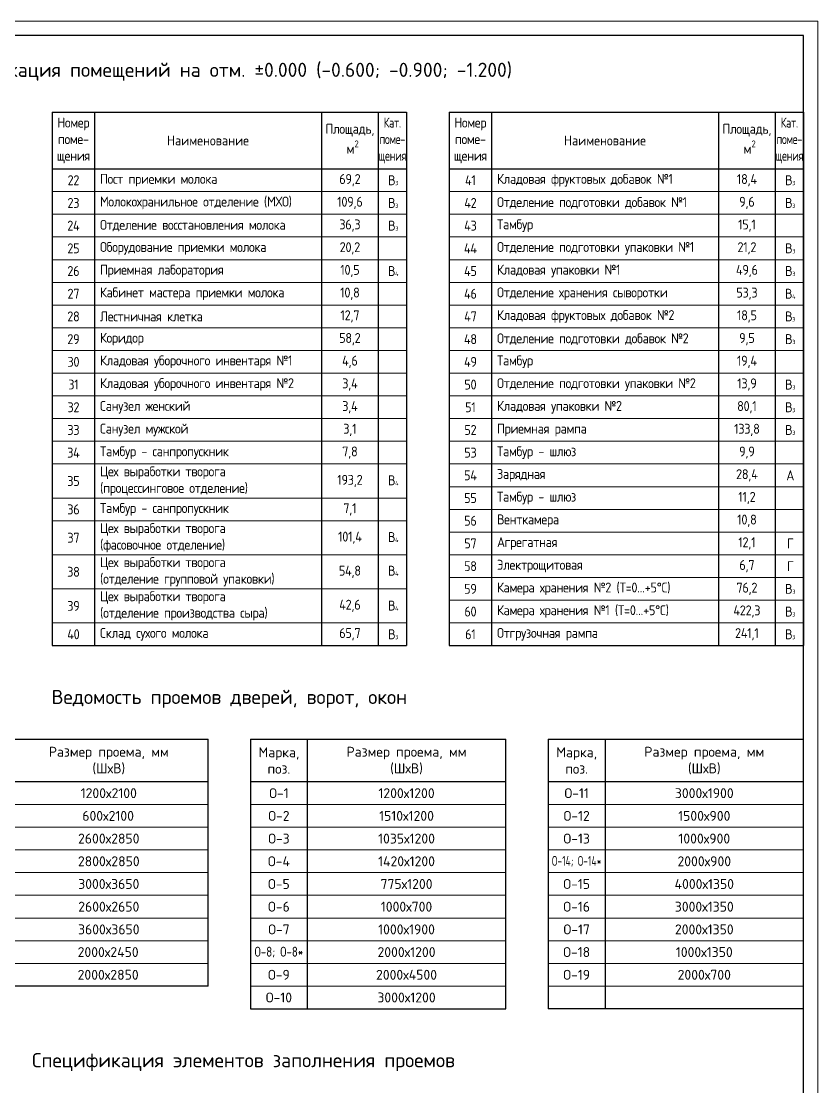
# Model space of a CAD drawing. Extents: x -965262 to 1142518, y -357520 to 71675.
# Drawn here: x -770448 to -742362, y -193532 to -155988 of the extents above; entities that cross this region are included whole.
import ezdxf

# ---------------------------------------------------------------- set-up
doc = ezdxf.new("R2010")
doc.units = 0
doc.header["$LTSCALE"] = 10
doc.layers.get('0').update_dxf_attribs({"linetype": 'CONTINUOUS', "lineweight": 30})
doc.styles.add('GOST 2.304', font='isocpeur.ttf', dxfattribs={"width": 0.75, "height": 250})
doc.styles.add('GOST-2.304_Type-B', font='isocpeur.ttf', dxfattribs={"width": 0.9})

msp = doc.modelspace()

# ---------------------------------------------------------------- linework, layer by layer
for p, q in [((-769362.4, -159188.1, -1808.5), (-756862.4, -159188.1, -1808.5)), ((-769362.4, -159188.1, -1808.5), (-769362.4, -177988.1, -1808.5)), ((-767862.4, -159188.1, -1808.5), (-767862.4, -177988.1, -1808.5)), ((-759862.4, -159188.1, -1808.5), (-759862.4, -177988.1, -1808.5)), ((-757862.4, -159188.1, -1808.5), (-757862.4, -177988.1, -1808.5)), ((-756862.4, -159188.1, -1808.5), (-756862.4, -177988.1, -1808.5)), ((-755362.4, -159188.1, -1808.5), (-742862.4, -159188.1, -1808.5)), ((-755362.4, -159188.1, -1808.5), (-755362.4, -177988.1, -1808.5)), ((-753862.4, -159188.1, -1808.5), (-753862.4, -177988.1, -1808.5)), ((-745862.4, -159188.1, -1808.5), (-745862.4, -177988.1, -1808.5)), ((-743862.4, -159188.1, -1808.5), (-743862.4, -177988.1, -1808.5)), ((-742862.4, -159188.1, -1808.5), (-742862.4, -177988.1, -1808.5)), ((-769362.4, -161188.1, -1808.5), (-756862.4, -161188.1, -1808.5)), ((-755362.4, -161188.1, -1808.5), (-742862.4, -161188.1, -1808.5)), ((-769362.4, -177988.1, -1808.5), (-756862.4, -177988.1, -1808.5)), ((-755362.4, -177988.1, -1808.5), (-742862.4, -177988.1, -1808.5)), ((-772862.4, -181288.6, -1808.5), (-763862.4, -181288.6, -1808.5)), ((-763862.4, -189988.6, -1808.5), (-763862.4, -181288.6, -1808.5)), ((-762362.4, -181288.6, -1808.5), (-753362.4, -181288.6, -1808.5)), ((-762362.4, -181288.6, -1808.5), (-762362.4, -190788.6, -1808.5)), ((-760362.4, -181288.6, -1808.5), (-760362.4, -190788.6, -1808.5)), ((-753362.4, -190788.6, -1808.5), (-753362.4, -181288.6, -1808.5)), ((-751862.4, -181288.6, -1808.5), (-742862.4, -181288.6, -1808.5)), ((-751862.4, -181288.6, -1808.5), (-751862.4, -190788.6, -1808.5)), ((-749862.4, -181288.6, -1808.5), (-749862.4, -190788.6, -1808.5)), ((-742862.4, -190788.6, -1808.5), (-742862.4, -181288.6, -1808.5)), ((-763862.4, -182788.6, -1808.5), (-772862.4, -182788.6, -1808.5)), ((-753362.4, -182788.6, -1808.5), (-762362.4, -182788.6, -1808.5)), ((-742862.4, -182788.6, -1808.5), (-751862.4, -182788.6, -1808.5)), ((-763862.4, -189988.6, -1808.5), (-772862.4, -189988.6, -1808.5)), ((-762362.4, -190788.6, -1808.5), (-753362.4, -190788.6, -1808.5)), ((-742862.4, -190788.6, -1808.5), (-751862.4, -190788.6, -1808.5))]:
    msp.add_line(p, q)
at = {"lineweight": 15}
for p, q in [((-769362.4, -161988.1, -1808.5), (-756862.4, -161988.1, -1808.5)), ((-755362.4, -161988.1, -1808.5), (-742862.4, -161988.1, -1808.5)), ((-769362.4, -162788.1, -1808.5), (-756862.4, -162788.1, -1808.5)), ((-755362.4, -162788.1, -1808.5), (-742862.4, -162788.1, -1808.5)), ((-769362.4, -163588.1, -1808.5), (-756862.4, -163588.1, -1808.5)), ((-755362.4, -163588.1, -1808.5), (-742862.4, -163588.1, -1808.5)), ((-769362.4, -164388.1, -1808.5), (-756862.4, -164388.1, -1808.5)), ((-755362.4, -164388.1, -1808.5), (-742862.4, -164388.1, -1808.5)), ((-769362.4, -165188.1, -1808.5), (-756862.4, -165188.1, -1808.5)), ((-755362.4, -165188.1, -1808.5), (-742862.4, -165188.1, -1808.5)), ((-769362.4, -165988.1, -1808.5), (-756862.4, -165988.1, -1808.5)), ((-755362.4, -165988.1, -1808.5), (-742862.4, -165988.1, -1808.5)), ((-769362.4, -166788.1, -1808.5), (-756862.4, -166788.1, -1808.5)), ((-755362.4, -166788.1, -1808.5), (-742862.4, -166788.1, -1808.5)), ((-769362.4, -167588.1, -1808.5), (-756862.4, -167588.1, -1808.5)), ((-755362.4, -167588.1, -1808.5), (-742862.4, -167588.1, -1808.5)), ((-769362.4, -168388.1, -1808.5), (-756862.4, -168388.1, -1808.5)), ((-755362.4, -168388.1, -1808.5), (-742862.4, -168388.1, -1808.5)), ((-769362.4, -169188.1, -1808.5), (-756862.4, -169188.1, -1808.5)), ((-755362.4, -169188.1, -1808.5), (-742862.4, -169188.1, -1808.5)), ((-769362.4, -169988.1, -1808.5), (-756862.4, -169988.1, -1808.5)), ((-755362.4, -169988.1, -1808.5), (-742862.4, -169988.1, -1808.5)), ((-769362.4, -170788.1, -1808.5), (-756862.4, -170788.1, -1808.5)), ((-755362.4, -170788.1, -1808.5), (-742862.4, -170788.1, -1808.5)), ((-769362.4, -171588.1, -1808.5), (-756862.4, -171588.1, -1808.5)), ((-755362.4, -171588.1, -1808.5), (-742862.4, -171588.1, -1808.5)), ((-755362.4, -172388.1, -1808.5), (-742862.4, -172388.1, -1808.5)), ((-769362.4, -172788.1, -1808.5), (-756862.4, -172788.1, -1808.5)), ((-755362.4, -173188.1, -1808.5), (-742862.4, -173188.1, -1808.5)), ((-769362.4, -173588.1, -1808.5), (-756862.4, -173588.1, -1808.5)), ((-755362.4, -173988.1, -1808.5), (-742862.4, -173988.1, -1808.5)), ((-769362.4, -174788.1, -1808.5), (-756862.4, -174788.1, -1808.5)), ((-755362.4, -174788.1, -1808.5), (-742862.4, -174788.1, -1808.5)), ((-755362.4, -175588.1, -1808.5), (-742862.4, -175588.1, -1808.5)), ((-769362.4, -175988.1, -1808.5), (-756862.4, -175988.1, -1808.5)), ((-755362.4, -176388.1, -1808.5), (-742862.4, -176388.1, -1808.5)), ((-769362.4, -177188.1, -1808.5), (-756862.4, -177188.1, -1808.5)), ((-755362.4, -177188.1, -1808.5), (-742862.4, -177188.1, -1808.5)), ((-763862.4, -183588.6, -1808.5), (-772862.4, -183588.6, -1808.5)), ((-753362.4, -183588.6, -1808.5), (-762362.4, -183588.6, -1808.5)), ((-742862.4, -183588.6, -1808.5), (-751862.4, -183588.6, -1808.5)), ((-763862.4, -184388.6, -1808.5), (-772862.4, -184388.6, -1808.5)), ((-753362.4, -184388.6, -1808.5), (-762362.4, -184388.6, -1808.5)), ((-742862.4, -184388.6, -1808.5), (-751862.4, -184388.6, -1808.5)), ((-763862.4, -185188.6, -1808.5), (-772862.4, -185188.6, -1808.5)), ((-753362.4, -185188.6, -1808.5), (-762362.4, -185188.6, -1808.5)), ((-742862.4, -185188.6, -1808.5), (-751862.4, -185188.6, -1808.5)), ((-763862.4, -185988.6, -1808.5), (-772862.4, -185988.6, -1808.5)), ((-753362.4, -185988.6, -1808.5), (-762362.4, -185988.6, -1808.5)), ((-742862.4, -185988.6, -1808.5), (-751862.4, -185988.6, -1808.5)), ((-763862.4, -186788.6, -1808.5), (-772862.4, -186788.6, -1808.5)), ((-753362.4, -186788.6, -1808.5), (-762362.4, -186788.6, -1808.5)), ((-742862.4, -186788.6, -1808.5), (-751862.4, -186788.6, -1808.5)), ((-763862.4, -187588.6, -1808.5), (-772862.4, -187588.6, -1808.5)), ((-753362.4, -187588.6, -1808.5), (-762362.4, -187588.6, -1808.5)), ((-742862.4, -187588.6, -1808.5), (-751862.4, -187588.6, -1808.5)), ((-763862.4, -188388.6, -1808.5), (-772862.4, -188388.6, -1808.5)), ((-753362.4, -188388.6, -1808.5), (-762362.4, -188388.6, -1808.5)), ((-742862.4, -188388.6, -1808.5), (-751862.4, -188388.6, -1808.5)), ((-763862.4, -189188.6, -1808.5), (-772862.4, -189188.6, -1808.5)), ((-753362.4, -189188.6, -1808.5), (-762362.4, -189188.6, -1808.5)), ((-742862.4, -189188.6, -1808.5), (-751862.4, -189188.6, -1808.5)), ((-762362.4, -189988.6, -1808.5), (-753362.4, -189988.6, -1808.5)), ((-742862.4, -189988.6, -1808.5), (-751862.4, -189988.6, -1808.5))]:
    msp.add_line(p, q, dxfattribs=at)
at = {"lineweight": 15, "elevation": -1808.5}
msp.add_lwpolyline([(-742362.4, -240087.8), (-742362.4, -155987.8), (-861262.4, -155987.8), (-861262.4, -240087.8)], close=True, dxfattribs=at)
at = {"elevation": -1808.5}
msp.add_lwpolyline([(-742862.4, -239587.8), (-742862.4, -156487.8), (-859262.4, -156487.8), (-859262.4, -239587.8)], close=True, dxfattribs=at)

# ---------------------------------------------------------------- texts
for s, insert, char_height, width, attachment_point, style in [('{\\W1;Экспликация помещений на отм. %%P0.000 (-0.600; -0.900; -1.200)}', (-763112.4, -157765, -904.2), 500, 40500, 5, 'GOST 2.304'), ('{\\fISOCPEUR|b0|i0|c204|p34;\\T0.95;Номер поме\\fISOCPEUR|b0|i0|c0|p34;-\\P\\fISOCPEUR|b0|i0|c204|p34;щения}', (-768612.4, -160188.1, -1808.5), 350, 1300, 5, 'GOST-2.304_Type-B'), ('\\A1;{\\fISOCPEUR|b0|i0|c204|p34;\\W0.75;\\T0.95;Кат.\\Pпоме-\\Pщения}', (-757362.4, -160188.1, -1808.5), 350, 1000, 5, 'GOST-2.304_Type-B'), ('{\\fISOCPEUR|b0|i0|c204|p34;\\T0.95;Номер поме\\fISOCPEUR|b0|i0|c0|p34;-\\P\\fISOCPEUR|b0|i0|c204|p34;щения}', (-754612.4, -160188.1, -1808.5), 350, 1300, 5, 'GOST-2.304_Type-B'), ('\\A1;{\\fISOCPEUR|b0|i0|c204|p34;\\W0.75;\\T0.95;Кат.\\Pпоме-\\Pщения}', (-743362.4, -160188.1, -1808.5), 350, 1000, 5, 'GOST-2.304_Type-B'), ('\\A1;{\\fISOCPEUR|b0|i0|c204|p34;\\T0.95;Площадь\\fISOCPEUR|b0|i0|c0|p34;,\\T1;\\P\\fISOCPEUR|b0|i0|c204|p34; м\\fISOCPEUR|b0|i0|c0|p34;\\H0.7x;\\S2^  ;}', (-758862.4, -160188.1, -1808.5), 350, 2000, 5, 'GOST-2.304_Type-B'), ('\\A1;{\\fISOCPEUR|b0|i0|c204|p34;\\T0.95;Площадь\\fISOCPEUR|b0|i0|c0|p34;,\\T1;\\P\\fISOCPEUR|b0|i0|c204|p34; м\\fISOCPEUR|b0|i0|c0|p34;\\H0.7x;\\S2^  ;}', (-744862.4, -160188.1, -1808.5), 350, 2000, 5, 'GOST-2.304_Type-B'), ('{\\fISOCPEUR|b0|i0|c204|p34;Наименование}', (-763862.4, -160188.1, -1808.5), 350, 7700, 5, 'GOST-2.304_Type-B'), ('{\\fISOCPEUR|b0|i0|c204|p34;Наименование}', (-749862.4, -160188.1, -1808.5), 350, 7700, 5, 'GOST-2.304_Type-B'), ('{\\fISOCPEUR|b0|i0|c0|p34;\\T0.95;22}', (-768612.4, -161588.1, -1808.5), 350, 1500, 5, 'GOST-2.304_Type-B'), ('{\\fISOCPEUR|b0|i0|c0|p34;\\T0.95; \\fISOCPEUR|b0|i0|c204|p34;Пост приемки молока}', (-767862.4, -161588.1, -1808.5), 350, 8000, 4, 'GOST-2.304_Type-B'), ('{\\fISOCPEUR|b0|i0|c0|p34;\\T0.95;69,2}', (-758862.4, -161588.1, -1808.5), 350, 2000, 5, 'GOST-2.304_Type-B'), ('{\\T0.95;В\\H0.42857x;3}', (-757334, -161588.1, -1808.5), 350, 814.707, 5, 'GOST-2.304_Type-B'), ('{\\fISOCPEUR|b0|i0|c0|p34;\\T0.95;41}', (-754612.4, -161588.1, -1808.5), 350, 1500, 5, 'GOST-2.304_Type-B'), ('{\\fISOCPEUR|b0|i0|c0|p34;\\T0.95; \\fISOCPEUR|b0|i0|c204|p34;Кладовая фруктовых добавок №1}', (-753862.4, -161588.1, -1808.5), 350, 8000, 4, 'GOST-2.304_Type-B'), ('{\\fISOCPEUR|b0|i0|c0|p34;\\T0.95;18,4}', (-744862.4, -161588.1, -1808.5), 350, 2000, 5, 'GOST-2.304_Type-B'), ('{\\T0.95;В\\H0.42857x;3}', (-743334, -161588.1, -1808.5), 350, 814.707, 5, 'GOST-2.304_Type-B'), ('{\\T0.95; Молокохранильное отделение (МХО)}', (-767862.4, -162388.1, -1808.5), 350, 8000, 4, 'GOST-2.304_Type-B'), ('{\\fISOCPEUR|b0|i0|c0|p34;\\T0.95;109,6}', (-758862.4, -162388.1, -1808.5), 350, 2000, 5, 'GOST-2.304_Type-B'), ('{\\fISOCPEUR|b0|i0|c0|p34;\\T0.95; \\fISOCPEUR|b0|i0|c204|p34;Отделение подготовки добавок №1}', (-753862.4, -162388.1, -1808.5), 350, 8000, 4, 'GOST-2.304_Type-B'), ('{\\fISOCPEUR|b0|i0|c0|p34;\\T0.95;9,6}', (-744862.4, -162388.1, -1808.5), 350, 2000, 5, 'GOST-2.304_Type-B'), ('{\\fISOCPEUR|b0|i0|c0|p34;\\T0.95;23}', (-768612.4, -162388.1, -1808.5), 350, 1500, 5, 'GOST-2.304_Type-B'), ('{\\T0.95;В\\H0.42857x;3}', (-757334, -162388.1, -1808.5), 350, 814.707, 5, 'GOST-2.304_Type-B'), ('{\\fISOCPEUR|b0|i0|c0|p34;\\T0.95;42}', (-754612.4, -162388.1, -1808.5), 350, 1500, 5, 'GOST-2.304_Type-B'), ('{\\T0.95;В\\H0.42857x;3}', (-743334, -162388.1, -1808.5), 350, 814.707, 5, 'GOST-2.304_Type-B'), ('{\\fISOCPEUR|b0|i0|c0|p34;\\T0.95;24}', (-768612.4, -163188.1, -1808.5), 350, 1500, 5, 'GOST-2.304_Type-B'), ('{\\fISOCPEUR|b0|i0|c0|p34;\\T0.95; \\fISOCPEUR|b0|i0|c204|p34;Отделение восстановления молока}', (-767862.4, -163188.1, -1808.5), 350, 8000, 4, 'GOST-2.304_Type-B'), ('{\\fISOCPEUR|b0|i0|c0|p34;\\T0.95;36,3}', (-758862.4, -163188.1, -1808.5), 350, 2000, 5, 'GOST-2.304_Type-B'), ('{\\T0.95;В\\H0.42857x;3}', (-757334, -163188.1, -1808.5), 350, 814.707, 5, 'GOST-2.304_Type-B'), ('{\\fISOCPEUR|b0|i0|c0|p34;\\T0.95;43}', (-754612.4, -163188.1, -1808.5), 350, 1500, 5, 'GOST-2.304_Type-B'), ('{\\fISOCPEUR|b0|i0|c0|p34;\\T0.95; \\fISOCPEUR|b0|i0|c204|p34;Тамбур}', (-753862.4, -163188.1, -1808.5), 350, 8000, 4, 'GOST-2.304_Type-B'), ('{\\fISOCPEUR|b0|i0|c0|p34;\\T0.95;15,1}', (-744862.4, -163188.1, -1808.5), 350, 2000, 5, 'GOST-2.304_Type-B'), ('{\\fISOCPEUR|b0|i0|c0|p34;\\T0.95;25}', (-768612.4, -163988.1, -1808.5), 350, 1500, 5, 'GOST-2.304_Type-B'), ('{\\fISOCPEUR|b0|i0|c0|p34;\\T0.95; \\fISOCPEUR|b0|i0|c204|p34;Оборудование приемки молока}', (-767862.4, -163988.1, -1808.5), 350, 8000, 4, 'GOST-2.304_Type-B'), ('{\\fISOCPEUR|b0|i0|c0|p34;\\T0.95;20,2}', (-758862.4, -163988.1, -1808.5), 350, 2000, 5, 'GOST-2.304_Type-B'), ('{\\fISOCPEUR|b0|i0|c0|p34;\\T0.95;44}', (-754612.4, -163988.1, -1808.5), 350, 1500, 5, 'GOST-2.304_Type-B'), ('{\\fISOCPEUR|b0|i0|c0|p34;\\T0.95; \\fISOCPEUR|b0|i0|c204|p34;Отделение подготовки упаковки №1}', (-753862.4, -163988.1, -1808.5), 350, 8000, 4, 'GOST-2.304_Type-B'), ('{\\fISOCPEUR|b0|i0|c0|p34;\\T0.95;21,2}', (-744862.4, -163988.1, -1808.5), 350, 2000, 5, 'GOST-2.304_Type-B'), ('{\\T0.95;В\\H0.42857x;3}', (-743334, -163988.1, -1808.5), 350, 814.707, 5, 'GOST-2.304_Type-B'), ('{\\fISOCPEUR|b0|i0|c0|p34;\\T0.95;26}', (-768612.4, -164788.1, -1808.5), 350, 1500, 5, 'GOST-2.304_Type-B'), ('{\\fISOCPEUR|b0|i0|c0|p34;\\T0.95; \\fISOCPEUR|b0|i0|c204|p34;Приемная лаборатория}', (-767862.4, -164788.1, -1808.5), 350, 8000, 4, 'GOST-2.304_Type-B'), ('{\\fISOCPEUR|b0|i0|c0|p34;\\T0.95;10,5}', (-758862.4, -164788.1, -1808.5), 350, 2000, 5, 'GOST-2.304_Type-B'), ('{\\T0.95;В\\H0.42857x;4}', (-757334, -164788.1, -1808.5), 350, 814.707, 5, 'GOST-2.304_Type-B'), ('{\\fISOCPEUR|b0|i0|c0|p34;\\T0.95;45}', (-754612.4, -164788.1, -1808.5), 350, 1500, 5, 'GOST-2.304_Type-B'), ('{\\fISOCPEUR|b0|i0|c0|p34;\\T0.95; \\fISOCPEUR|b0|i0|c204|p34;Кладовая упаковки №1}', (-753862.4, -164788.1, -1808.5), 350, 8000, 4, 'GOST-2.304_Type-B'), ('{\\fISOCPEUR|b0|i0|c0|p34;\\T0.95;49,6}', (-744862.4, -164788.1, -1808.5), 350, 2000, 5, 'GOST-2.304_Type-B'), ('{\\T0.95;В\\H0.42857x;3}', (-743334, -164788.1, -1808.5), 350, 814.707, 5, 'GOST-2.304_Type-B'), ('{\\fISOCPEUR|b0|i0|c0|p34;\\T0.95;27}', (-768612.4, -165588.1, -1808.5), 350, 1500, 5, 'GOST-2.304_Type-B'), ('{\\fISOCPEUR|b0|i0|c0|p34;\\T0.95; \\fISOCPEUR|b0|i0|c204|p34;Кабинет мастера приемки молока}', (-767862.4, -165588.1, -1808.5), 350, 8000, 4, 'GOST-2.304_Type-B'), ('{\\fISOCPEUR|b0|i0|c0|p34;\\T0.95;10,8}', (-758862.4, -165588.1, -1808.5), 350, 2000, 5, 'GOST-2.304_Type-B'), ('{\\fISOCPEUR|b0|i0|c0|p34;\\T0.95;46}', (-754612.4, -165588.1, -1808.5), 350, 1500, 5, 'GOST-2.304_Type-B'), ('{\\fISOCPEUR|b0|i0|c0|p34;\\T0.95; \\fISOCPEUR|b0|i0|c204|p34;Отделение хранения сыворотки}', (-753862.4, -165588.1, -1808.5), 350, 8000, 4, 'GOST-2.304_Type-B'), ('{\\fISOCPEUR|b0|i0|c0|p34;\\T0.95;53,3}', (-744862.4, -165588.1, -1808.5), 350, 2000, 5, 'GOST-2.304_Type-B'), ('{\\T0.95;В\\H0.42857x;4}', (-743334, -165588.1, -1808.5), 350, 814.707, 5, 'GOST-2.304_Type-B'), ('{\\fISOCPEUR|b0|i0|c0|p34;\\T0.95;28}', (-768612.4, -166388.1, -1808.5), 350, 1500, 5, 'GOST-2.304_Type-B'), ('{\\fISOCPEUR|b0|i0|c0|p34;\\T0.95; \\fISOCPEUR|b0|i0|c204|p34;Лестничная клетка}', (-767862.4, -166388.1, -1808.5), 350, 8000, 4, 'GOST-2.304_Type-B'), ('{\\fISOCPEUR|b0|i0|c0|p34;\\T0.95;12,7}', (-758862.4, -166388.1, -1808.5), 350, 2000, 5, 'GOST-2.304_Type-B'), ('{\\fISOCPEUR|b0|i0|c0|p34;\\T0.95;47}', (-754612.4, -166388.1, -1808.5), 350, 1500, 5, 'GOST-2.304_Type-B'), ('{\\fISOCPEUR|b0|i0|c0|p34;\\T0.95; \\fISOCPEUR|b0|i0|c204|p34;Кладовая фруктовых добавок №\\fISOCPEUR|b0|i0|c0|p34;2}', (-753862.4, -166388.1, -1808.5), 350, 8000, 4, 'GOST-2.304_Type-B'), ('{\\fISOCPEUR|b0|i0|c0|p34;\\T0.95;18,5}', (-744862.4, -166388.1, -1808.5), 350, 2000, 5, 'GOST-2.304_Type-B'), ('{\\T0.95;В\\H0.42857x;3}', (-743334, -166388.1, -1808.5), 350, 814.707, 5, 'GOST-2.304_Type-B'), ('{\\fISOCPEUR|b0|i0|c0|p34;\\T0.95;29}', (-768612.4, -167188.1, -1808.5), 350, 1500, 5, 'GOST-2.304_Type-B'), ('{\\fISOCPEUR|b0|i0|c0|p34;\\T0.95; \\fISOCPEUR|b0|i0|c204|p34;Коридор}', (-767862.4, -167188.1, -1808.5), 350, 8000, 4, 'GOST-2.304_Type-B'), ('{\\fISOCPEUR|b0|i0|c0|p34;\\T0.95;58,2}', (-758862.4, -167188.1, -1808.5), 350, 2000, 5, 'GOST-2.304_Type-B'), ('{\\fISOCPEUR|b0|i0|c0|p34;\\T0.95;48}', (-754612.4, -167188.1, -1808.5), 350, 1500, 5, 'GOST-2.304_Type-B'), ('{\\fISOCPEUR|b0|i0|c0|p34;\\T0.95; \\fISOCPEUR|b0|i0|c204|p34;Отделение подготовки добавок №\\fISOCPEUR|b0|i0|c0|p34;2}', (-753862.4, -167188.1, -1808.5), 350, 8000, 4, 'GOST-2.304_Type-B'), ('{\\fISOCPEUR|b0|i0|c0|p34;\\T0.95;9,5}', (-744862.4, -167188.1, -1808.5), 350, 2000, 5, 'GOST-2.304_Type-B'), ('{\\T0.95;В\\H0.42857x;3}', (-743334, -167188.1, -1808.5), 350, 814.707, 5, 'GOST-2.304_Type-B'), ('{\\fISOCPEUR|b0|i0|c0|p34;\\T0.95;30}', (-768612.4, -167988.1, -1808.5), 350, 1500, 5, 'GOST-2.304_Type-B'), ('{\\fISOCPEUR|b0|i0|c0|p34;\\T0.95; \\fISOCPEUR|b0|i0|c204|p34;Кладовая уборочного инвентаря №1}', (-767862.4, -167988.1, -1808.5), 350, 8000, 4, 'GOST-2.304_Type-B'), ('{\\fISOCPEUR|b0|i0|c0|p34;\\T0.95;4,6}', (-758862.4, -167988.1, -1808.5), 350, 2000, 5, 'GOST-2.304_Type-B'), ('{\\fISOCPEUR|b0|i0|c0|p34;\\T0.95;49}', (-754612.4, -167988.1, -1808.5), 350, 1500, 5, 'GOST-2.304_Type-B'), ('{\\fISOCPEUR|b0|i0|c0|p34;\\T0.95; \\fISOCPEUR|b0|i0|c204|p34;Тамбур}', (-753862.4, -167988.1, -1808.5), 350, 8000, 4, 'GOST-2.304_Type-B'), ('{\\fISOCPEUR|b0|i0|c0|p34;\\T0.95;19,4}', (-744862.4, -167988.1, -1808.5), 350, 2000, 5, 'GOST-2.304_Type-B'), ('{\\fISOCPEUR|b0|i0|c0|p34;\\T0.95; \\fISOCPEUR|b0|i0|c204|p34;Кладовая уборочного инвентаря №\\fISOCPEUR|b0|i0|c0|p34;2}', (-767862.4, -168788.1, -1808.5), 350, 8000, 4, 'GOST-2.304_Type-B'), ('{\\fISOCPEUR|b0|i0|c0|p34;\\T0.95;3,4}', (-758862.4, -168788.1, -1808.5), 350, 2000, 5, 'GOST-2.304_Type-B'), ('{\\fISOCPEUR|b0|i0|c0|p34;\\T0.95; \\fISOCPEUR|b0|i0|c204|p34;Отделение подготовки упаковки №\\fISOCPEUR|b0|i0|c0|p34;2}', (-753862.4, -168788.1, -1808.5), 350, 8000, 4, 'GOST-2.304_Type-B'), ('{\\fISOCPEUR|b0|i0|c0|p34;\\T0.95;13,9}', (-744862.4, -168788.1, -1808.5), 350, 2000, 5, 'GOST-2.304_Type-B'), ('{\\fISOCPEUR|b0|i0|c0|p34;\\T0.95;31}', (-768612.4, -168788.1, -1808.5), 350, 1500, 5, 'GOST-2.304_Type-B'), ('{\\fISOCPEUR|b0|i0|c0|p34;\\T0.95;50}', (-754612.4, -168788.1, -1808.5), 350, 1500, 5, 'GOST-2.304_Type-B'), ('{\\T0.95;В\\H0.42857x;3}', (-743334, -168788.1, -1808.5), 350, 814.707, 5, 'GOST-2.304_Type-B'), ('{\\fISOCPEUR|b0|i0|c0|p34;\\T0.95;32}', (-768612.4, -169588.1, -1808.5), 350, 1500, 5, 'GOST-2.304_Type-B'), ('{\\fISOCPEUR|b0|i0|c0|p34;\\T0.95; \\fISOCPEUR|b0|i0|c204|p34;Санузел женский}', (-767862.4, -169588.1, -1808.5), 350, 8000, 4, 'GOST-2.304_Type-B'), ('{\\fISOCPEUR|b0|i0|c0|p34;\\T0.95;3,4}', (-758862.4, -169588.1, -1808.5), 350, 2000, 5, 'GOST-2.304_Type-B'), ('{\\fISOCPEUR|b0|i0|c0|p34;\\T0.95;51}', (-754612.4, -169588.1, -1808.5), 350, 1500, 5, 'GOST-2.304_Type-B'), ('{\\fISOCPEUR|b0|i0|c0|p34;\\T0.95; \\fISOCPEUR|b0|i0|c204|p34;Кладовая упаковки №\\fISOCPEUR|b0|i0|c0|p34;2}', (-753862.4, -169588.1, -1808.5), 350, 8000, 4, 'GOST-2.304_Type-B'), ('{\\fISOCPEUR|b0|i0|c0|p34;\\T0.95;80,1}', (-744862.4, -169588.1, -1808.5), 350, 2000, 5, 'GOST-2.304_Type-B'), ('{\\T0.95;В\\H0.42857x;3}', (-743334, -169588.1, -1808.5), 350, 814.707, 5, 'GOST-2.304_Type-B'), ('{\\fISOCPEUR|b0|i0|c0|p34;\\T0.95;33}', (-768612.4, -170388.1, -1808.5), 350, 1500, 5, 'GOST-2.304_Type-B'), ('{\\fISOCPEUR|b0|i0|c0|p34;\\T0.95; \\fISOCPEUR|b0|i0|c204|p34;Санузел мужской}', (-767862.4, -170388.1, -1808.5), 350, 8000, 4, 'GOST-2.304_Type-B'), ('{\\fISOCPEUR|b0|i0|c0|p34;\\T0.95;3,1}', (-758862.4, -170388.1, -1808.5), 350, 2000, 5, 'GOST-2.304_Type-B'), ('{\\fISOCPEUR|b0|i0|c0|p34;\\T0.95;52}', (-754612.4, -170388.1, -1808.5), 350, 1500, 5, 'GOST-2.304_Type-B'), ('{\\fISOCPEUR|b0|i0|c0|p34;\\T0.95; \\fISOCPEUR|b0|i0|c204|p34;Приемная рампа}', (-753862.4, -170388.1, -1808.5), 350, 8000, 4, 'GOST-2.304_Type-B'), ('{\\fISOCPEUR|b0|i0|c0|p34;\\T0.95;133,8}', (-744862.4, -170388.1, -1808.5), 350, 2000, 5, 'GOST-2.304_Type-B'), ('{\\T0.95;В\\H0.42857x;3}', (-743334, -170388.1, -1808.5), 350, 814.707, 5, 'GOST-2.304_Type-B'), ('{\\fISOCPEUR|b0|i0|c0|p34;\\T0.95;34}', (-768612.4, -171188.1, -1808.5), 350, 1500, 5, 'GOST-2.304_Type-B'), ('{\\fISOCPEUR|b0|i0|c0|p34;\\T0.95; \\fISOCPEUR|b0|i0|c204|p34;Тамбур - санпропускник}', (-767862.4, -171188.1, -1808.5), 350, 8000, 4, 'GOST-2.304_Type-B'), ('{\\fISOCPEUR|b0|i0|c0|p34;\\T0.95;7,8}', (-758862.4, -171188.1, -1808.5), 350, 2000, 5, 'GOST-2.304_Type-B'), ('{\\fISOCPEUR|b0|i0|c0|p34;\\T0.95;53}', (-754612.4, -171188.1, -1808.5), 350, 1500, 5, 'GOST-2.304_Type-B'), ('{\\fISOCPEUR|b0|i0|c0|p34;\\T0.95; \\fISOCPEUR|b0|i0|c204|p34;Тамбур\\fISOCPEUR|b0|i0|c0|p34; - \\fISOCPEUR|b0|i0|c204|p34;шлюз}', (-753862.4, -171188.1, -1808.5), 350, 8000, 4, 'GOST-2.304_Type-B'), ('{\\fISOCPEUR|b0|i0|c0|p34;\\T0.95;9,9}', (-744862.4, -171188.1, -1808.5), 350, 2000, 5, 'GOST-2.304_Type-B'), ('{\\fISOCPEUR|b0|i0|c0|p34;\\T0.95; \\fISOCPEUR|b0|i0|c204|p34;Цех выработки творога\\fISOCPEUR|b0|i0|c0|p34;\\P\\fISOCPEUR|b0|i0|c204|p34; (процессинговое отделение)}', (-767862.4, -172188.1, -1808.5), 350, 8000, 4, 'GOST-2.304_Type-B'), ('{\\fISOCPEUR|b0|i0|c0|p34;\\T0.95;54}', (-754612.4, -171988.1, -1808.5), 350, 1500, 5, 'GOST-2.304_Type-B'), ('{\\fISOCPEUR|b0|i0|c0|p34;\\T0.95; \\fISOCPEUR|b0|i0|c204|p34;Зарядная}', (-753862.4, -171988.1, -1808.5), 350, 8000, 4, 'GOST-2.304_Type-B'), ('{\\fISOCPEUR|b0|i0|c0|p34;\\T0.95;28,4}', (-744862.4, -171988.1, -1808.5), 350, 2000, 5, 'GOST-2.304_Type-B'), ('{\\T0.95;А}', (-743334, -171988.1, -1808.5), 350, 814.707, 5, 'GOST-2.304_Type-B'), ('{\\fISOCPEUR|b0|i0|c0|p34;\\T0.95;35}', (-768612.4, -172188.1, -1808.5), 350, 1500, 5, 'GOST-2.304_Type-B'), ('{\\fISOCPEUR|b0|i0|c0|p34;\\T0.95;193,2}', (-758862.4, -172188.1, -1808.5), 350, 2000, 5, 'GOST-2.304_Type-B'), ('{\\T0.95;В\\H0.42857x;4}', (-757334, -172163.8, -1808.5), 350, 814.707, 5, 'GOST-2.304_Type-B'), ('{\\fISOCPEUR|b0|i0|c0|p34;\\T0.95;55}', (-754612.4, -172788.1, -1808.5), 350, 1500, 5, 'GOST-2.304_Type-B'), ('{\\fISOCPEUR|b0|i0|c0|p34;\\T0.95; \\fISOCPEUR|b0|i0|c204|p34;Тамбур\\fISOCPEUR|b0|i0|c0|p34; - \\fISOCPEUR|b0|i0|c204|p34;шлюз}', (-753862.4, -172788.1, -1808.5), 350, 8000, 4, 'GOST-2.304_Type-B'), ('{\\fISOCPEUR|b0|i0|c0|p34;\\T0.95;11,2}', (-744862.4, -172788.1, -1808.5), 350, 2000, 5, 'GOST-2.304_Type-B'), ('{\\fISOCPEUR|b0|i0|c0|p34;\\T0.95;36}', (-768612.4, -173188.1, -1808.5), 350, 1500, 5, 'GOST-2.304_Type-B'), ('{\\fISOCPEUR|b0|i0|c0|p34;\\T0.95; \\fISOCPEUR|b0|i0|c204|p34;Тамбур - санпропускник}', (-767862.4, -173188.1, -1808.5), 350, 8000, 4, 'GOST-2.304_Type-B'), ('{\\fISOCPEUR|b0|i0|c0|p34;\\T0.95;7,1}', (-758862.4, -173188.1, -1808.5), 350, 2000, 5, 'GOST-2.304_Type-B'), ('{\\fISOCPEUR|b0|i0|c0|p34;\\T0.95;56}', (-754612.4, -173588.1, -1808.5), 350, 1500, 5, 'GOST-2.304_Type-B'), ('{\\fISOCPEUR|b0|i0|c0|p34;\\T0.95; \\fISOCPEUR|b0|i0|c204|p34;Венткамера}', (-753862.4, -173588.1, -1808.5), 350, 8000, 4, 'GOST-2.304_Type-B'), ('{\\fISOCPEUR|b0|i0|c0|p34;\\T0.95;10,8}', (-744862.4, -173588.1, -1808.5), 350, 2000, 5, 'GOST-2.304_Type-B'), ('{\\fISOCPEUR|b0|i0|c0|p34;\\T0.95; \\fISOCPEUR|b0|i0|c204|p34;Цех выработки творога\\fISOCPEUR|b0|i0|c0|p34;\\P\\fISOCPEUR|b0|i0|c204|p34; (фасовочное отделение)}', (-767862.4, -174188.1, -1808.5), 350, 8000, 4, 'GOST-2.304_Type-B'), ('{\\fISOCPEUR|b0|i0|c0|p34;\\T0.95;37}', (-768612.4, -174188.1, -1808.5), 350, 1500, 5, 'GOST-2.304_Type-B'), ('{\\fISOCPEUR|b0|i0|c0|p34;\\T0.95;101,4}', (-758862.4, -174188.1, -1808.5), 350, 2000, 5, 'GOST-2.304_Type-B'), ('{\\T0.95;В\\H0.42857x;4}', (-757334, -174163.8, -1808.5), 350, 814.707, 5, 'GOST-2.304_Type-B'), ('{\\fISOCPEUR|b0|i0|c0|p34;\\T0.95; \\fISOCPEUR|b0|i0|c204|p34;Агрегатная}', (-753862.4, -174388.1, -1808.5), 350, 8000, 4, 'GOST-2.304_Type-B'), ('{\\fISOCPEUR|b0|i0|c0|p34;\\T0.95;12,1}', (-744862.4, -174388.1, -1808.5), 350, 2000, 5, 'GOST-2.304_Type-B'), ('{\\fISOCPEUR|b0|i0|c0|p34;\\T0.95;57}', (-754612.4, -174388.1, -1808.5), 350, 1500, 5, 'GOST-2.304_Type-B'), ('{\\T0.95;Г}', (-743334, -174388.1, -1808.5), 350, 814.707, 5, 'GOST-2.304_Type-B'), ('{\\fISOCPEUR|b0|i0|c0|p34;\\T0.95; \\fISOCPEUR|b0|i0|c204|p34;Цех выработки творога\\fISOCPEUR|b0|i0|c0|p34;\\P\\fISOCPEUR|b0|i0|c204|p34; (отделение\\fISOCPEUR|b0|i0|c0|p34; \\fISOCPEUR|b0|i0|c204|p34;групповой упаковки)}', (-767862.4, -175388.1, -1808.5), 350, 8000, 4, 'GOST-2.304_Type-B'), ('{\\fISOCPEUR|b0|i0|c0|p34;\\T0.95;38}', (-768612.4, -175388.1, -1808.5), 350, 1500, 5, 'GOST-2.304_Type-B'), ('{\\fISOCPEUR|b0|i0|c0|p34;\\T0.95;54,8}', (-758862.4, -175388.1, -1808.5), 350, 2000, 5, 'GOST-2.304_Type-B'), ('{\\T0.95;В\\H0.42857x;4}', (-757334, -175350.6, -1808.5), 350, 814.707, 5, 'GOST-2.304_Type-B'), ('{\\fISOCPEUR|b0|i0|c0|p34;\\T0.95;58}', (-754612.4, -175188.1, -1808.5), 350, 1500, 5, 'GOST-2.304_Type-B'), ('{\\fISOCPEUR|b0|i0|c0|p34;\\T0.95; \\fISOCPEUR|b0|i0|c204|p34;Электрощитовая}', (-753862.4, -175188.1, -1808.5), 350, 8000, 4, 'GOST-2.304_Type-B'), ('{\\fISOCPEUR|b0|i0|c0|p34;\\T0.95;6,7}', (-744862.4, -175188.1, -1808.5), 350, 2000, 5, 'GOST-2.304_Type-B'), ('{\\T0.95;Г}', (-743334, -175188.1, -1808.5), 350, 814.707, 5, 'GOST-2.304_Type-B'), ('{\\fISOCPEUR|b0|i0|c0|p34;\\T0.95; \\fISOCPEUR|b0|i0|c204|p34;Цех выработки творога\\fISOCPEUR|b0|i0|c0|p34;\\P\\fISOCPEUR|b0|i0|c204|p34; (отделение\\fISOCPEUR|b0|i0|c0|p34; \\fISOCPEUR|b0|i0|c204|p34;производства сыра)}', (-767862.4, -176588.1, -1808.5), 350, 8000, 4, 'GOST-2.304_Type-B'), ('{\\fISOCPEUR|b0|i0|c0|p34;\\T0.95;59}', (-754612.4, -175988.1, -1808.5), 350, 1500, 5, 'GOST-2.304_Type-B'), ('{\\fISOCPEUR|b0|i0|c0|p34;\\T0.95; \\fISOCPEUR|b0|i0|c204|p34;Камера хранения №\\fISOCPEUR|b0|i0|c0|p34;2\\fISOCPEUR|b0|i0|c204|p34; (Т=0...+5%%DС)}', (-753862.4, -175988.1, -1808.5), 350, 8000, 4, 'GOST-2.304_Type-B'), ('{\\fISOCPEUR|b0|i0|c0|p34;\\T0.95;76,2}', (-744862.4, -175988.1, -1808.5), 350, 2000, 5, 'GOST-2.304_Type-B'), ('{\\T0.95;В\\H0.42857x;3}', (-743334, -175988.1, -1808.5), 350, 814.707, 5, 'GOST-2.304_Type-B'), ('{\\fISOCPEUR|b0|i0|c0|p34;\\T0.95;39}', (-768612.4, -176588.1, -1808.5), 350, 1500, 5, 'GOST-2.304_Type-B'), ('{\\fISOCPEUR|b0|i0|c0|p34;\\T0.95;42,6}', (-758862.4, -176588.1, -1808.5), 350, 2000, 5, 'GOST-2.304_Type-B'), ('{\\T0.95;В\\H0.42857x;4}', (-757334, -176577, -1808.5), 350, 814.707, 5, 'GOST-2.304_Type-B'), ('{\\fISOCPEUR|b0|i0|c0|p34;\\T0.95;60}', (-754612.4, -176788.1, -1808.5), 350, 1500, 5, 'GOST-2.304_Type-B'), ('{\\fISOCPEUR|b0|i0|c0|p34;\\T0.95; \\fISOCPEUR|b0|i0|c204|p34;Камера хранения №\\fISOCPEUR|b0|i0|c0|p34;1\\fISOCPEUR|b0|i0|c204|p34; (Т=0...+5%%DС)}', (-753862.4, -176788.1, -1808.5), 350, 8000, 4, 'GOST-2.304_Type-B'), ('{\\fISOCPEUR|b0|i0|c0|p34;\\T0.95;422,3}', (-744862.4, -176788.1, -1808.5), 350, 2000, 5, 'GOST-2.304_Type-B'), ('{\\T0.95;В\\H0.42857x;3}', (-743334, -176788.1, -1808.5), 350, 814.707, 5, 'GOST-2.304_Type-B'), ('{\\fISOCPEUR|b0|i0|c0|p34;\\T0.95;40}', (-768612.4, -177588.1, -1808.5), 350, 1500, 5, 'GOST-2.304_Type-B'), ('{\\fISOCPEUR|b0|i0|c0|p34;\\T0.95; \\fISOCPEUR|b0|i0|c204|p34;Склад сухого молока}', (-767862.4, -177588.1, -1808.5), 350, 8000, 4, 'GOST-2.304_Type-B'), ('{\\fISOCPEUR|b0|i0|c0|p34;\\T0.95;65,7}', (-758862.4, -177588.1, -1808.5), 350, 2000, 5, 'GOST-2.304_Type-B'), ('{\\T0.95;В\\H0.42857x;3}', (-757334, -177588.1, -1808.5), 350, 814.707, 5, 'GOST-2.304_Type-B'), ('{\\fISOCPEUR|b0|i0|c0|p34;\\T0.95;61}', (-754612.4, -177588.1, -1808.5), 350, 1500, 5, 'GOST-2.304_Type-B'), ('{\\fISOCPEUR|b0|i0|c0|p34;\\T0.95; \\fISOCPEUR|b0|i0|c204|p34;Отгрузочная рампа}', (-753862.4, -177588.1, -1808.5), 350, 8000, 4, 'GOST-2.304_Type-B'), ('{\\fISOCPEUR|b0|i0|c0|p34;\\T0.95;241,1}', (-744862.4, -177588.1, -1808.5), 350, 2000, 5, 'GOST-2.304_Type-B'), ('{\\T0.95;В\\H0.42857x;3}', (-743334, -177588.1, -1808.5), 350, 814.707, 5, 'GOST-2.304_Type-B'), ('{\\W1;Ведомость проемов дверей, ворот, окон}', (-763112.4, -179865.5, -904.2), 500, 40500, 5, 'GOST 2.304'), ('{\\W1;Размер проема, мм\\P(ШхВ)}', (-767362.4, -182038.6, -1808.5), 350, 7000, 5, 'GOST 2.304'), ('{\\W1;Марка,\\Pпоз.}', (-761362.4, -182038.6, -1808.5), 350, 2000, 5, 'GOST 2.304'), ('{\\W1;Размер проема, мм\\P(ШхВ)}', (-756862.4, -182038.6, -1808.5), 350, 7000, 5, 'GOST 2.304'), ('{\\W1;Марка,\\Pпоз.}', (-750862.4, -182038.6, -1808.5), 350, 2000, 5, 'GOST 2.304'), ('{\\W1;Размер проема, мм\\P(ШхВ)}', (-746362.4, -182038.6, -1808.5), 350, 7000, 5, 'GOST 2.304'), ('{\\W1;1200х2100}', (-767362.4, -183188.6, -1808.5), 350, 7000, 5, 'GOST 2.304'), ('{\\W1;1200х1200}', (-756862.4, -183188.6, -1808.5), 350, 7000, 5, 'GOST 2.304'), ('{\\W1;3000х1900}', (-746362.4, -183188.6, -1808.5), 350, 7000, 5, 'GOST 2.304'), ('{\\W1;600х2100}', (-767385.3, -183988.6, -1808.5), 350, 7000, 5, 'GOST 2.304'), ('{\\W1;1510х1200}', (-756862.4, -183988.6, -1808.5), 350, 7000, 5, 'GOST 2.304'), ('{\\W1;1500х900}', (-746362.4, -183988.6, -1808.5), 350, 7000, 5, 'GOST 2.304'), ('{\\W1;2600х2850}', (-767362.4, -184788.6, -1808.5), 350, 7000, 5, 'GOST 2.304'), ('{\\W1;1035х1200}', (-756862.4, -184788.6, -1808.5), 350, 7000, 5, 'GOST 2.304'), ('{\\W1;1000х900}', (-746362.4, -184788.6, -1808.5), 350, 7000, 5, 'GOST 2.304'), ('{\\W1;2800х2850}', (-767362.4, -185588.6, -1808.5), 350, 7000, 5, 'GOST 2.304'), ('{\\W1;1420х1200}', (-756862.4, -185588.6, -1808.5), 350, 7000, 5, 'GOST 2.304'), ('{\\W1;2000х900}', (-746362.4, -185588.6, -1808.5), 350, 7000, 5, 'GOST 2.304'), ('{\\W1;3000х3650}', (-767362.4, -186388.6, -1808.5), 350, 7000, 5, 'GOST 2.304'), ('{\\W1;775х1200}', (-756862.4, -186388.6, -1808.5), 350, 7000, 5, 'GOST 2.304'), ('{\\W1;4000х1350}', (-746362.4, -186388.6, -1808.5), 350, 7000, 5, 'GOST 2.304'), ('{\\W1;2600х2650}', (-767362.4, -187188.6, -1808.5), 350, 7000, 5, 'GOST 2.304'), ('{\\W1;1000х700}', (-756862.4, -187188.6, -1808.5), 350, 7000, 5, 'GOST 2.304'), ('{\\W1;3000х1350}', (-746362.4, -187188.6, -1808.5), 350, 7000, 5, 'GOST 2.304'), ('{\\W1;3600х3650}', (-767362.4, -187988.6, -1808.5), 350, 7000, 5, 'GOST 2.304'), ('{\\W1;1000х1900}', (-756862.4, -187988.6, -1808.5), 350, 7000, 5, 'GOST 2.304'), ('{\\W1;2000х1350}', (-746362.4, -187988.6, -1808.5), 350, 7000, 5, 'GOST 2.304'), ('{\\W1;2000х2450}', (-767385.3, -188788.6, -1808.5), 350, 7000, 5, 'GOST 2.304'), ('{\\W1;2000х1200}', (-756862.4, -188788.6, -1808.5), 350, 7000, 5, 'GOST 2.304'), ('{\\W1;1000х1350}', (-746362.4, -188788.6, -1808.5), 350, 7000, 5, 'GOST 2.304'), ('{\\W1;2000х2850}', (-767385.3, -189588.6, -1808.5), 350, 7000, 5, 'GOST 2.304'), ('{\\W1;2000х4500}', (-756862.4, -189588.6, -1808.5), 350, 7000, 5, 'GOST 2.304'), ('{\\W1;2000х700}', (-746362.4, -189588.6, -1808.5), 350, 7000, 5, 'GOST 2.304'), ('{\\W1;3000х1200}', (-756862.4, -190388.6, -1808.5), 350, 7000, 5, 'GOST 2.304'), ('{\\W1;Спецификация элементов заполнения проемов}', (-762612.4, -192666, -904.2), 500, 40500, 5, 'GOST-2.304_Type-B')]:
    msp.add_mtext(s, dxfattribs=dict(insert=insert, char_height=char_height, width=width, attachment_point=attachment_point, style=style))
at = {"color": 5, "char_height": 350, "width": 2000, "attachment_point": 5, "style": 'GOST 2.304'}
for s, insert in [('{\\W1;О-1}', (-761362.4, -183188.6, -1808.5)), ('{\\W1;О-11}', (-750862.4, -183188.6, -1808.5)), ('{\\W1;О-2}', (-761362.4, -183988.6, -1808.5)), ('{\\W1;О-12}', (-750862.4, -183988.6, -1808.5)), ('{\\W1;О-3}', (-761362.4, -184788.6, -1808.5)), ('{\\W1;О-13}', (-750862.4, -184788.6, -1808.5)), ('{\\W1;О-4}', (-761362.4, -185588.6, -1808.5)), ('{\\W0.7;О-14; О-14*}', (-750862.4, -185588.6, -1808.5)), ('{\\W1;О-5}', (-761362.4, -186388.6, -1808.5)), ('{\\W1;О-15}', (-750862.4, -186388.6, -1808.5)), ('{\\W1;О-6}', (-761362.4, -187188.6, -1808.5)), ('{\\W1;О-16}', (-750862.4, -187188.6, -1808.5)), ('{\\W1;О-7}', (-761362.4, -187988.6, -1808.5)), ('{\\W1;О-17}', (-750862.4, -187988.6, -1808.5)), ('{\\W0.8;О-8; О-8*}', (-761362.4, -188788.6, -1808.5)), ('{\\W1;О-18}', (-750862.4, -188788.6, -1808.5)), ('{\\W1;О-9}', (-761362.4, -189588.6, -1808.5)), ('{\\W1;О-19}', (-750862.4, -189588.6, -1808.5)), ('{\\W1;О-10}', (-761362.4, -190388.6, -1808.5))]:
    msp.add_mtext(s, dxfattribs=dict(at, insert=insert))

doc.saveas('drawing.dxf')
